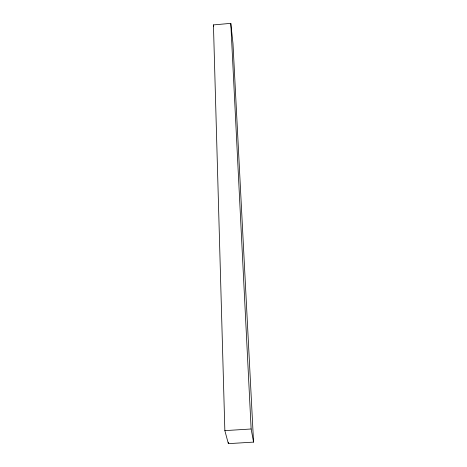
<?xml version="1.0" encoding="UTF-8"?>
<svg xmlns="http://www.w3.org/2000/svg" width="467" height="467" viewBox="0 0 467 467"><rect width="100%" height="100%" fill="white"/><g stroke="black" fill="none" stroke-linecap="round" stroke-linejoin="round"><path stroke-width="0.7" d="M213.442 24.914L230.791 23.35L232.975 43.378L253.558 442.109L228.351 443.65L224.855 430.627L213.442 24.914L213.635 26.339M224.855 430.627L251.135 428.992L253.558 442.109M230.791 23.35L251.135 428.992M228.31 442.191L228.351 443.65"/></g></svg>
